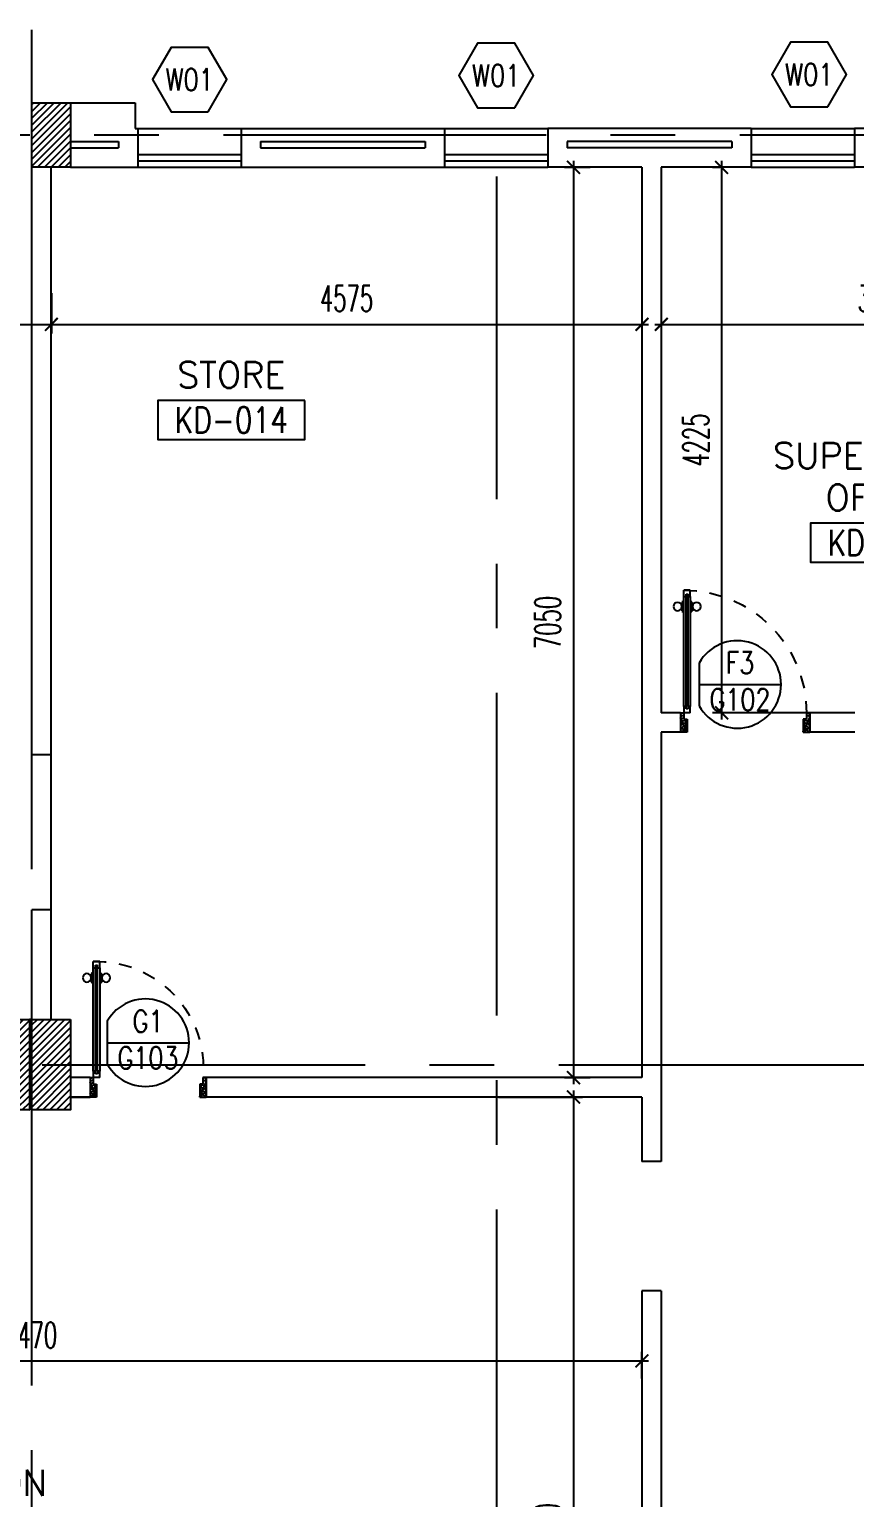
# Model space of a CAD drawing. Extents: x 417866.9 to 417960.2, y 43448 to 43538.2.
# Drawn here: x 417915.52 to 417921.91, y 43515.14 to 43526.51 of the extents above; entities that cross this region are included whole.
import ezdxf
from ezdxf.enums import TextEntityAlignment as Align

# ---------------------------------------------------------------- set-up
doc = ezdxf.new("R2010")
doc.units = 0
doc.header["$MEASUREMENT"] = 0
doc.header["$PDMODE"] = 3
doc.header["$PDSIZE"] = 0.1
doc.linetypes.add('CENTERX2', pattern=[4, 2.5, -0.5, 0.5, -0.5])
doc.linetypes.add('HIDDEN', pattern=[0.375, 0.25, -0.125])
doc.layers.get('0').update_dxf_attribs({"linetype": 'CONTINUOUS'})
doc.layers.get('DEFPOINTS').update_dxf_attribs({"linetype": 'CONTINUOUS'})
for name, color, linetype in [('AXES', 11, 'CENTERX2'), ('COL', 2, 'CONTINUOUS'), ('DIM', 4, 'CONTINUOUS'), ('DOOR', 4, 'CONTINUOUS'), ('DOOR-CR', 2, 'CONTINUOUS'), ('DOOR-DIM', 3, 'CONTINUOUS'), ('DOOR-NO', 3, 'CONTINUOUS'), ('EJ', 8, 'CONTINUOUS'), ('HAT', 8, 'CONTINUOUS'), ('INSUL', 7, 'CONTINUOUS'), ('RM-BOX', 2, 'CONTINUOUS'), ('RM-NAME', 2, 'CONTINUOUS'), ('RM-NO', 2, 'CONTINUOUS'), ('WALL', 2, 'CONTINUOUS'), ('WIN', 5, 'CONTINUOUS'), ('WIN-BOX', 3, 'CONTINUOUS'), ('WIN-NO', 5, 'CONTINUOUS')]:
    doc.layers.add(name, color=color, linetype=linetype)
doc.layers.get('EJ').off()
doc.styles.add('ROMANS', font='ROMANS.shx', dxfattribs={"width": 0.6})
doc.dimstyles.new('STANDARD in', dxfattribs={"dimtxt": 0.2, "dimasz": 0.1, "dimexe": 0.07, "dimexo": 0.05, "dimgap": 0.1, "dimtad": 1, "dimdec": 0, "dimlfac": 1000, "dimzin": 0, "dimdsep": 46, "dimtxsty": 'ROMANS', "dimblk": 'ARCHTICK', "dimcen": 0.05, "dimdle": 0.05, "dimclrd": 4, "dimclre": 4, "dimclrt": 2, "dimadec": 0, "dimazin": 0, "dimtfac": 1, "dimtdec": 0, "dimtmove": 2, "dimatfit": 3, "dimfxl": 0, "dimtolj": 1, "dimtzin": 0, "dimarcsym": 0})

# ---------------------------------------------------------------- blocks, each defined once
blk = doc.blocks.new('RM1')
at = {"layer": 'RM-BOX'}
blk.add_lwpolyline([(570, -200), (-570, -200), (-570, -500), (570, -500)], close=True, dxfattribs=at)
at = {"layer": 'RM-NAME', "style": 'ROMANS'}
for tag, p in [('ROOMNAME1', (0, 324)), ('ROOMNAME2', (0, 0))]:
    blk.add_attdef(tag, text='', height=200, dxfattribs=at).set_placement(p, align=Align.MIDDLE)
at = {"layer": 'RM-NO', "style": 'ROMANS', "width": 0.8}
blk.add_attdef('ROOMNO', text='', height=200, dxfattribs=at).set_placement((0, -350), align=Align.MIDDLE)
blk = doc.blocks.new('DD1')
at = {"layer": 'DOOR-CR'}
blk.add_line((-316, 0), (316, 0), dxfattribs=at)
blk.add_lwpolyline([(-316, -166, 3.820224), (-316, 166)], format="xyb", close=True, dxfattribs=at)
at = {"layer": 'DOOR-NO', "color": 255, "style": 'ROMANS'}
for tag, width, p in [('G', 0.8, (-22, 156)), ('0000', 0.7, (-22, -136))]:
    blk.add_attdef(tag, text='', height=196, dxfattribs=dict(at, width=width)).set_placement(p, align=Align.MIDDLE)
blk = doc.blocks.new('WW1')
at = {"layer": 'WIN-BOX'}
blk.add_lwpolyline([(144, -250), (289, 0), (144, 250), (-144, 250), (-289, 0), (-144, -250)], close=True, dxfattribs=at)
at = {"layer": 'WIN-NO', "style": 'ROMANS', "width": 0.8}
blk.add_attdef('W00', text='', height=170, dxfattribs=at).set_placement((0, 0), align=Align.MIDDLE)
blk = doc.blocks.new('C11')
at = {"layer": 'HAT'}
h = blk.add_hatch(dxfattribs=at)
h.set_pattern_fill('ANSI31', color=256, scale=300, style=0)
h.set_pattern_definition([(45, (-383765.23, -62181), (-26.5165043, 26.5165043), [])])
h.paths.add_polyline_path([(-20, 350), (-20, 700), (-320, 700), (-320, 350)])
h.paths.add_polyline_path([(-320, 0), (-20, 0), (-20, 350), (-320, 350)])
h = blk.add_hatch(dxfattribs=at)
h.set_pattern_fill('ANSI31', color=256, scale=300, style=0)
h.set_pattern_definition([(45, (-383445.23, -62181), (-26.5165043, 26.5165043), [])])
h.paths.add_polyline_path([(300, 350), (300, 700), (0, 700), (0, 350)])
h.paths.add_polyline_path([(0, 0), (300, 0), (300, 350), (0, 350)])
at = {"layer": 'COL'}
for points in [[(-20, 700), (-20, 0), (-320, 0), (-320, 700)], [(300, 700), (300, 0), (0, 0), (0, 700)]]:
    blk.add_lwpolyline(points, close=True, dxfattribs=at)
blk = doc.blocks.new('C-300')
at = {"layer": 'HAT', "linetype": 'ByBlock', "ltscale": 0.3}
h = blk.add_hatch(dxfattribs=at)
h.set_pattern_fill('ANSI31', color=8, scale=300, style=0)
h.set_pattern_definition([(45, (-258496.182, -82361.005), (-26.5165043, 26.5165043), [])])
h.paths.add_polyline_path([(300, 500), (0, 500), (0, 250), (300, 250)])
h.paths.add_polyline_path([(300, 250), (0, 250), (0, 0), (300, 0)])
at = {"layer": 'COL'}
blk.add_lwpolyline([(0, 500), (300, 500), (300, 0), (0, 0)], close=True, dxfattribs=at)
blk = doc.blocks.new('DOOR90')
at = {"layer": 'DOOR', "color": 7, "linetype": 'ByBlock'}
for p, q in [((-150, 0), (0, 0)), ((-150, 0), (-150, -25)), ((0, -50), (-114, 0)), ((0, -50), (-40, 0)), ((0, -50), (0, 0)), ((-1000, -25), (-1050, -25)), ((-1050, -75), (-1050, -25)), ((-1050, -25), (-1050, -75)), ((-1000, -75), (-1050, -75)), ((-1000, -42), (-1020, -42)), ((-1020, -42), (-1020, -58)), ((-1000, -58), (-1020, -58)), ((-1000, -25), (-1000, -42)), ((-1000, -58), (-1000, -75)), ((-878, -18), (-968, -18)), ((-968, -25), (-968, -18)), ((-968, -75), (-968, -82)), ((-878, -82), (-968, -82)), ((-955, -9), (-890, -9)), ((-955, -18), (-955, -9)), ((-955, -18), (-890, -18)), ((-955, -82), (-890, -82)), ((-955, -82), (-955, -91)), ((-955, -91), (-890, -91)), ((-890, -18), (-890, -9)), ((-890, -82), (-890, -91)), ((-878, -25), (-878, -18)), ((-878, -75), (-878, -82)), ((-200, -25), (-150, -25)), ((-200, -42), (-200, -25)), ((-180, -42), (-200, -42)), ((-200, -58), (-180, -58)), ((-200, -75), (-200, -58)), ((-150, -75), (-200, -75)), ((-180, -58), (-180, -42)), ((-150, -25), (-100, -25)), ((-150, -75), (-150, -25)), ((-100, -25), (-100, -50)), ((0, -50), (-100, -37)), ((-100, -50), (0, -50)), ((-150, -875), (-100, -875)), ((-150, -900), (-150, -875)), ((-150, -900), (0, -900)), ((0, -900), (-150, -900)), ((0, -850), (-114, -900)), ((-100, -875), (-100, -850)), ((0, -850), (-100, -863)), ((-100, -850), (0, -850)), ((0, -850), (-40, -900)), ((0, -850), (0, -900))]:
    blk.add_line(p, q, dxfattribs=at)
at = {"layer": 'DOOR', "linetype": 'ByBlock'}
for p, q in [((-200, -25), (-1000, -25)), ((-200, -42), (-1000, -42)), ((-200, -58), (-1000, -58)), ((-1000, -75), (-200, -75))]:
    blk.add_line(p, q, dxfattribs=at)
at = {"layer": 'DOOR', "color": 7, "linetype": 'ByBlock'}
for centre in [(-923, 24), (-923, -124)]:
    blk.add_circle(centre, 32.4, dxfattribs=at)
for centre, radius, start, end in [((0, -50), 154, 161.1053, 166.2858), ((0, -50), 94.4, 148.0182, 180), ((0, -50), 134, 158.1598, 169.28), ((0, -50), 114, 154.0838, 167.3774), ((0, -50), 74.4, 137.7764, 180), ((0, -50), 54.4, 113.2074, 180), ((0, -50), 34.4, 90, 180), ((0, -50), 14.4, 90, 180), ((0, -850), 154, 193.7142, 198.8947), ((0, -850), 134, 190.72, 201.8402), ((0, -850), 94.4, 180, 211.9818), ((0, -850), 74.4, 180, 222.2236), ((0, -850), 54.4, 180, 246.7926), ((0, -850), 34.4, 180, 270), ((0, -850), 14.4, 180, 270)]:
    blk.add_arc(centre, radius, start, end, dxfattribs=at)
at = {"layer": 'DOOR', "linetype": 'HIDDEN', "ltscale": 0.5}
blk.add_arc((-222, -50), 828, 178.2701, 275.003, dxfattribs=at)
blk = doc.blocks.new('_ARCHTICK')
at = {"color": 0, "linetype": 'ByBlock', "const_width": 0.15}
blk.add_lwpolyline([(-0.5, -0.5), (0.5, 0.5)], dxfattribs=at)
blk = doc.blocks.new('*D599')
at = {"layer": 'DEFPOINTS', "color": 0}
for p in [(417915.687, 43524.519), (417915.367, 43524.333), (417915.687, 43524.228)]:
    blk.add_point(p, dxfattribs=at)
at = {"layer": 'DIM', "color": 4, "lineweight": -2}
for p, q in [((417915.687, 43524.469), (417915.687, 43524.158)), ((417915.367, 43524.283), (417915.367, 43524.158)), ((417915.317, 43524.228), (417915.737, 43524.228))]:
    blk.add_line(p, q, dxfattribs=at)
at = {"layer": 'DIM', "color": 4, "lineweight": -2, "xscale": 0.1, "yscale": 0.1, "zscale": 0.1, "rotation": 180}
blk.add_blockref('_ARCHTICK', (417915.367, 43524.228), dxfattribs=at)
at = {"layer": 'DIM', "color": 4, "lineweight": -2, "xscale": 0.1, "yscale": 0.1, "zscale": 0.1}
blk.add_blockref('_ARCHTICK', (417915.687, 43524.228), dxfattribs=at)
at = {"layer": 'DIM', "color": 2, "insert": (417915.18, 43524.532), "char_height": 0.2, "attachment_point": 5, "style": 'ROMANS'}
blk.add_mtext('\\A1;320', dxfattribs=at)
blk = doc.blocks.new('*D600')
at = {"layer": 'DEFPOINTS', "color": 0}
for p in [(417920.262, 43524.605), (417915.687, 43524.469), (417920.262, 43524.228)]:
    blk.add_point(p, dxfattribs=at)
at = {"layer": 'DIM', "color": 4, "lineweight": -2}
for p, q in [((417920.262, 43524.555), (417920.262, 43524.158)), ((417915.687, 43524.419), (417915.687, 43524.158)), ((417915.637, 43524.228), (417920.312, 43524.228))]:
    blk.add_line(p, q, dxfattribs=at)
at = {"layer": 'DIM', "color": 4, "lineweight": -2, "xscale": 0.1, "yscale": 0.1, "zscale": 0.1, "rotation": 180}
blk.add_blockref('_ARCHTICK', (417915.687, 43524.228), dxfattribs=at)
at = {"layer": 'DIM', "color": 4, "lineweight": -2, "xscale": 0.1, "yscale": 0.1, "zscale": 0.1}
blk.add_blockref('_ARCHTICK', (417920.262, 43524.228), dxfattribs=at)
at = {"layer": 'DIM', "color": 2, "insert": (417917.974, 43524.428), "char_height": 0.2, "attachment_point": 5, "style": 'ROMANS'}
blk.add_mtext('\\A1;4575', dxfattribs=at)
blk = doc.blocks.new('*D183')
at = {"layer": 'DEFPOINTS', "color": 0}
for p in [(417919.912, 43525.444), (417919.732, 43518.394), (417919.912, 43518.394)]:
    blk.add_point(p, dxfattribs=at)
at = {"layer": 'DIM', "color": 4, "lineweight": -2}
for p, q in [((417919.862, 43525.444), (417919.662, 43525.444)), ((417919.732, 43525.494), (417919.732, 43518.344)), ((417919.862, 43518.394), (417919.662, 43518.394))]:
    blk.add_line(p, q, dxfattribs=at)
at = {"layer": 'DIM', "color": 4, "lineweight": -2, "xscale": 0.1, "yscale": 0.1, "zscale": 0.1}
for p, rotation in [((417919.732, 43525.444), 90), ((417919.732, 43518.394), 270)]:
    blk.add_blockref('_ARCHTICK', p, dxfattribs=dict(at, rotation=rotation))
at = {"layer": 'DIM', "color": 2, "insert": (417919.532, 43521.919), "char_height": 0.2, "attachment_point": 5, "rotation": 90, "style": 'ROMANS'}
blk.add_mtext('\\A1;7050', dxfattribs=at)
blk = doc.blocks.new('*D184')
at = {"layer": 'DEFPOINTS', "color": 0}
for p in [(417919.101, 43518.244), (417919.101, 43511.544), (417919.732, 43511.544)]:
    blk.add_point(p, dxfattribs=at)
at = {"layer": 'DIM', "color": 4, "lineweight": -2}
for p, q in [((417919.151, 43518.244), (417919.802, 43518.244)), ((417919.732, 43518.294), (417919.732, 43511.494)), ((417919.151, 43511.544), (417919.802, 43511.544))]:
    blk.add_line(p, q, dxfattribs=at)
at = {"layer": 'DIM', "color": 4, "lineweight": -2, "xscale": 0.1, "yscale": 0.1, "zscale": 0.1}
for p, rotation in [((417919.732, 43518.244), 90), ((417919.732, 43511.544), 270)]:
    blk.add_blockref('_ARCHTICK', p, dxfattribs=dict(at, rotation=rotation))
at = {"layer": 'DIM', "color": 2, "insert": (417919.532, 43514.894), "char_height": 0.2, "attachment_point": 5, "rotation": 90, "style": 'ROMANS'}
blk.add_mtext('\\A1;6700', dxfattribs=at)
blk = doc.blocks.new('*D304')
at = {"layer": 'DEFPOINTS', "color": 0}
for p in [(417920.917, 43525.444), (417920.879, 43521.219), (417921.687, 43521.219)]:
    blk.add_point(p, dxfattribs=at)
at = {"layer": 'DIM', "color": 4, "lineweight": -2}
for p, q in [((417920.867, 43525.444), (417920.809, 43525.444)), ((417920.879, 43525.494), (417920.879, 43521.169)), ((417921.637, 43521.219), (417920.809, 43521.219))]:
    blk.add_line(p, q, dxfattribs=at)
at = {"layer": 'DIM', "color": 4, "lineweight": -2, "xscale": 0.1, "yscale": 0.1, "zscale": 0.1}
for p, rotation in [((417920.879, 43525.444), 90), ((417920.879, 43521.219), 270)]:
    blk.add_blockref('_ARCHTICK', p, dxfattribs=dict(at, rotation=rotation))
at = {"layer": 'DIM', "color": 2, "insert": (417920.679, 43523.332), "char_height": 0.2, "attachment_point": 5, "rotation": 90, "style": 'ROMANS'}
blk.add_mtext('\\A1;4225', dxfattribs=at)
blk = doc.blocks.new('*D305')
at = {"layer": 'DEFPOINTS', "color": 0}
for p in [(417920.412, 43524.797), (417923.862, 43524.797), (417923.862, 43524.228)]:
    blk.add_point(p, dxfattribs=at)
at = {"layer": 'DIM', "color": 4, "lineweight": -2}
for p, q in [((417920.412, 43524.747), (417920.412, 43524.158)), ((417923.862, 43524.747), (417923.862, 43524.158)), ((417920.362, 43524.228), (417923.912, 43524.228))]:
    blk.add_line(p, q, dxfattribs=at)
at = {"layer": 'DIM', "color": 4, "lineweight": -2, "xscale": 0.1, "yscale": 0.1, "zscale": 0.1, "rotation": 180}
blk.add_blockref('_ARCHTICK', (417920.412, 43524.228), dxfattribs=at)
at = {"layer": 'DIM', "color": 4, "lineweight": -2, "xscale": 0.1, "yscale": 0.1, "zscale": 0.1}
blk.add_blockref('_ARCHTICK', (417923.862, 43524.228), dxfattribs=at)
at = {"layer": 'DIM', "color": 2, "insert": (417922.137, 43524.428), "char_height": 0.2, "attachment_point": 5, "style": 'ROMANS'}
blk.add_mtext('\\A1;3450', dxfattribs=at)
blk = doc.blocks.new('DOOR1000')
at = {"layer": 'DOOR', "color": 7, "linetype": 'ByBlock'}
for p, q in [((-150, 0), (0, 0)), ((-150, 0), (-150, -25)), ((0, -50), (-114, 0)), ((0, -50), (-40, 0)), ((0, -50), (0, 0)), ((-1100, -25), (-1100, -75)), ((-1100, -75), (-1100, -25)), ((-1050, -25), (-1100, -25)), ((-1050, -75), (-1100, -75)), ((-1070, -42), (-1070, -58)), ((-1050, -42), (-1070, -42)), ((-1050, -58), (-1070, -58)), ((-1050, -25), (-1050, -42)), ((-1050, -58), (-1050, -75)), ((-1018, -25), (-1018, -18)), ((-928, -18), (-1018, -18)), ((-1018, -75), (-1018, -82)), ((-928, -82), (-1018, -82)), ((-1005, -18), (-1005, -9)), ((-1005, -9), (-940, -9)), ((-1005, -18), (-940, -18)), ((-1005, -82), (-1005, -91)), ((-1005, -82), (-940, -82)), ((-1005, -91), (-940, -91)), ((-940, -18), (-940, -9)), ((-940, -82), (-940, -91)), ((-928, -25), (-928, -18)), ((-928, -75), (-928, -82)), ((-200, -25), (-150, -25)), ((-200, -42), (-200, -25)), ((-180, -42), (-200, -42)), ((-200, -58), (-180, -58)), ((-200, -75), (-200, -58)), ((-150, -75), (-200, -75)), ((-180, -58), (-180, -42)), ((-150, -25), (-100, -25)), ((-150, -75), (-150, -25)), ((-100, -25), (-100, -50)), ((0, -50), (-100, -37)), ((-100, -50), (0, -50)), ((-150, -975), (-100, -975)), ((-150, -1000), (-150, -975)), ((-150, -1000), (0, -1000)), ((0, -1000), (-150, -1000)), ((0, -950), (-114, -1000)), ((-100, -975), (-100, -950)), ((0, -950), (-100, -963)), ((-100, -950), (0, -950)), ((0, -950), (-40, -1000)), ((0, -950), (0, -1000))]:
    blk.add_line(p, q, dxfattribs=at)
at = {"layer": 'DOOR', "linetype": 'ByBlock'}
for p, q in [((-200, -25), (-1050, -25)), ((-200, -42), (-1050, -42)), ((-200, -58), (-1050, -58)), ((-1050, -75), (-200, -75))]:
    blk.add_line(p, q, dxfattribs=at)
at = {"layer": 'DOOR', "color": 7, "linetype": 'ByBlock'}
for centre in [(-973, 24), (-973, -124)]:
    blk.add_circle(centre, 32.4, dxfattribs=at)
for centre, radius, start, end in [((0, -50), 154, 161.1053, 166.2858), ((0, -50), 94.4, 148.0182, 180), ((0, -50), 134, 158.1598, 169.28), ((0, -50), 114, 154.0838, 167.3774), ((0, -50), 74.4, 137.7764, 180), ((0, -50), 54.4, 113.2074, 180), ((0, -50), 34.4, 90, 180), ((0, -50), 14.4, 90, 180), ((0, -950), 154, 193.7142, 198.8947), ((0, -950), 134, 190.72, 201.8402), ((0, -950), 94.4, 180, 211.9818), ((0, -950), 74.4, 180, 222.2236), ((0, -950), 54.4, 180, 246.7926), ((0, -950), 34.4, 180, 270), ((0, -950), 14.4, 180, 270)]:
    blk.add_arc(centre, radius, start, end, dxfattribs=at)
at = {"layer": 'DOOR', "linetype": 'HIDDEN', "ltscale": 0.5}
blk.add_arc((-150, -25), 950, 180, 270, dxfattribs=at)
blk = doc.blocks.new('*D628')
at = {"layer": 'DEFPOINTS', "color": 0}
for p in [(417920.262, 43516.2), (417910.792, 43515.952), (417920.262, 43516.014)]:
    blk.add_point(p, dxfattribs=at)
at = {"layer": 'DIM', "color": 4, "lineweight": -2}
for p, q in [((417910.742, 43516.2), (417920.312, 43516.2)), ((417910.792, 43516.002), (417910.792, 43516.27)), ((417920.262, 43516.064), (417920.262, 43516.27))]:
    blk.add_line(p, q, dxfattribs=at)
at = {"layer": 'DIM', "color": 4, "lineweight": -2, "xscale": 0.1, "yscale": 0.1, "zscale": 0.1, "rotation": 180}
blk.add_blockref('_ARCHTICK', (417910.792, 43516.2), dxfattribs=at)
at = {"layer": 'DIM', "color": 4, "lineweight": -2, "xscale": 0.1, "yscale": 0.1, "zscale": 0.1}
blk.add_blockref('_ARCHTICK', (417920.262, 43516.2), dxfattribs=at)
at = {"layer": 'DIM', "color": 2, "insert": (417915.527, 43516.4), "char_height": 0.2, "attachment_point": 5, "style": 'ROMANS'}
blk.add_mtext('\\A1;9470', dxfattribs=at)

msp = doc.modelspace()

# ---------------------------------------------------------------- linework, layer by layer
at = {"layer": 'AXES'}
for p, q in [((417915.5366, 43460.01), (417915.5366, 43537.1991)), ((417959.5194, 43525.6943), (417889.6966, 43525.6943)), ((417919.1366, 43466.8743), (417919.1366, 43525.6943)), ((417867.6171, 43518.4943), (417959.5152, 43518.4943))]:
    msp.add_line(p, q, dxfattribs=at)
at = {"layer": 'INSUL'}
for p, q in [((417915.8366, 43525.6443), (417916.2078, 43525.6443)), ((417916.2078, 43525.6443), (417916.2078, 43525.5943)), ((417917.3078, 43525.6443), (417918.5828, 43525.6443)), ((417917.3078, 43525.6443), (417917.3078, 43525.5943)), ((417918.5828, 43525.6443), (417918.5828, 43525.5943)), ((417920.9578, 43525.6443), (417919.6828, 43525.6443)), ((417919.6828, 43525.6443), (417919.6828, 43525.5943)), ((417920.9578, 43525.6443), (417920.9578, 43525.5943)), ((417915.8366, 43525.5943), (417916.2078, 43525.5943)), ((417917.3078, 43525.5943), (417918.5828, 43525.5943)), ((417920.9578, 43525.5943), (417919.6828, 43525.5943))]:
    msp.add_line(p, q, dxfattribs=at)
at = {"layer": 'WALL'}
for p, q in [((417915.8366, 43525.9443), (417916.3366, 43525.9443)), ((417916.3366, 43525.9443), (417916.3366, 43525.7443)), ((417916.3366, 43525.7443), (417916.3578, 43525.7443)), ((417916.3578, 43525.7443), (417916.3578, 43525.4443)), ((417917.1578, 43525.7443), (417918.7328, 43525.7443)), ((417917.1578, 43525.7443), (417917.1578, 43525.4443)), ((417918.7328, 43525.7443), (417918.7328, 43525.4443)), ((417921.1078, 43525.7443), (417919.5328, 43525.7443)), ((417919.5328, 43525.7443), (417919.5328, 43525.4443)), ((417921.1078, 43525.7443), (417921.1078, 43525.4443)), ((417921.9078, 43525.7443), (417921.9078, 43525.4443)), ((417922.2366, 43525.7443), (417921.9078, 43525.7443)), ((417915.5366, 43522.1693), (417915.5366, 43525.4443)), ((417915.6866, 43520.8943), (417915.6866, 43525.4443)), ((417915.8366, 43525.4443), (417916.3578, 43525.4443)), ((417917.1578, 43525.4443), (417918.7328, 43525.4443)), ((417920.2616, 43525.4443), (417919.5328, 43525.4443)), ((417920.2616, 43525.4443), (417920.2616, 43518.3943)), ((417920.4116, 43525.4443), (417920.4116, 43521.2193)), ((417921.1078, 43525.4443), (417920.4116, 43525.4443)), ((417922.4866, 43525.4443), (417921.9078, 43525.4443)), ((417915.5366, 43520.8943), (417915.5366, 43522.1693)), ((417920.5616, 43521.2193), (417920.4116, 43521.2193)), ((417920.5616, 43521.2193), (417920.4116, 43521.2193)), ((417920.5616, 43521.2193), (417920.5616, 43521.0693)), ((417921.9114, 43521.2193), (417921.5616, 43521.2193)), ((417921.5616, 43521.2193), (417921.5616, 43521.0693)), ((417920.5616, 43521.0693), (417920.4116, 43521.0693)), ((417920.4116, 43521.0693), (417920.4116, 43517.7443)), ((417921.9114, 43521.0693), (417921.5616, 43521.0693)), ((417915.6866, 43520.8943), (417915.5366, 43520.8943)), ((417915.5366, 43518.7443), (417915.5366, 43519.6943)), ((417915.6866, 43519.6943), (417915.5366, 43519.6943)), ((417915.6866, 43518.8443), (417915.6866, 43519.6943)), ((417915.5366, 43518.8443), (417915.5166, 43518.8443)), ((417915.9866, 43518.3943), (417915.8366, 43518.3943)), ((417915.9866, 43518.3943), (417915.8366, 43518.3943)), ((417915.9866, 43518.3943), (417915.9866, 43518.2443)), ((417916.8866, 43518.3943), (417916.8866, 43518.2443)), ((417920.2616, 43518.3943), (417916.8866, 43518.3943)), ((417915.5366, 43517.2943), (417915.5366, 43518.2443)), ((417915.9866, 43518.2443), (417915.8366, 43518.2443)), ((417915.9866, 43518.2443), (417915.8366, 43518.2443)), ((417915.8366, 43518.2443), (417915.9866, 43518.2443)), ((417920.2616, 43518.2443), (417916.8866, 43518.2443)), ((417920.2616, 43518.2443), (417920.2616, 43517.7443)), ((417920.4116, 43517.7443), (417920.2616, 43517.7443)), ((417920.4116, 43516.7443), (417920.2616, 43516.7443)), ((417920.2616, 43516.7443), (417920.2616, 43512.9476)), ((417920.4116, 43516.7443), (417920.4116, 43512.9476))]:
    msp.add_line(p, q, dxfattribs=at)
at = {"layer": 'WIN'}
for p, q in [((417916.3578, 43525.7443), (417917.1578, 43525.7443)), ((417918.7328, 43525.7443), (417919.5328, 43525.7443)), ((417921.1078, 43525.7443), (417921.9078, 43525.7443)), ((417916.3578, 43525.5443), (417917.1578, 43525.5443)), ((417918.7328, 43525.5443), (417919.5328, 43525.5443)), ((417921.1078, 43525.5443), (417921.9078, 43525.5443)), ((417916.3578, 43525.4943), (417917.1578, 43525.4943)), ((417916.3578, 43525.4443), (417917.1578, 43525.4443)), ((417918.7328, 43525.4943), (417919.5328, 43525.4943)), ((417918.7328, 43525.4443), (417919.5328, 43525.4443)), ((417921.1078, 43525.4943), (417921.9078, 43525.4943)), ((417921.1078, 43525.4443), (417921.9078, 43525.4443))]:
    msp.add_line(p, q, dxfattribs=at)
at = {"layer": 'WIN', "color": 97}
msp.add_line((417915.6866, 43519.6943), (417915.6866, 43520.8943), dxfattribs=at)

# ---------------------------------------------------------------- block references
at = {"layer": 'COL', "linetype": 'ByBlock', "xscale": 0.001000000047497451, "yscale": 0.0009999999892897904, "zscale": 0.001}
msp.add_blockref('C-300', (417915.5366, 43525.4443), dxfattribs=at)
at = {"layer": 'DOOR', "xscale": -0.0009999999892897904, "yscale": 0.0009999999892897904, "zscale": 0.001, "rotation": 90}
msp.add_blockref('DOOR1000', (417920.5616, 43521.0693), dxfattribs=at)
at = {"layer": 'DOOR-DIM', "xscale": -0.0009999999892897904, "yscale": 0.0009999999892897904, "zscale": 0.001, "rotation": 90}
msp.add_blockref('DOOR90', (417915.9867, 43518.2443), dxfattribs=at)
at = {"layer": 'DOOR-NO'}
ref = msp.add_blockref('DD1', (417921.0214, 43521.4392), dxfattribs=dict(at, xscale=0.001000000047497451, yscale=0.0009999999892897904, zscale=0.001))
ref.add_attrib('G', 'F3', dxfattribs={"height": 0.17, "style": 'ROMANS', "width": 0.8}).set_placement((417921.0214, 43521.6079), align=Align.MIDDLE)
ref.add_attrib('000', 'G102', dxfattribs={"height": 0.17, "style": 'ROMANS', "width": 0.8}).set_placement((417921.0214, 43521.3214), align=Align.MIDDLE)
ref = msp.add_blockref('DD1', (417916.4358, 43518.6649), dxfattribs=dict(at, xscale=0.001000000047497451, yscale=0.0009999999892897904, zscale=0.001))
ref.add_attrib('G', 'G1', dxfattribs={"height": 0.17, "style": 'ROMANS', "width": 0.8}).set_placement((417916.4358, 43518.8308), align=Align.MIDDLE)
ref.add_attrib('000', 'G103', dxfattribs={"height": 0.17, "style": 'ROMANS', "width": 0.8}).set_placement((417916.4358, 43518.5471), align=Align.MIDDLE)
at = {"layer": 'EJ', "color": 2, "linetype": 'ByBlock', "xscale": 0.001000000047497451, "yscale": 0.0009999999892897904, "zscale": 0.001}
msp.add_blockref('C11', (417915.5366, 43518.1443), dxfattribs=at)
at = {"layer": 'HAT', "xscale": 0.001000000047497451, "yscale": 0.0009999999892897904, "zscale": 0.001}
for p, values in [((417917.0809, 43523.8372), {'ROOMNO': 'KD-014', 'ROOMNAME2': 'STORE'}), ((417914.7735, 43514.9326), {'ROOMNO': 'KD-013', 'ROOMNAME2': 'AREA', 'ROOMNAME1': 'DISTRIBUTION'})]:
    msp.add_blockref('RM1', p, dxfattribs=at).add_auto_attribs(values)
at = {"layer": 'RM-NAME', "xscale": 0.001000000047497451, "yscale": 0.0009999999892897904, "zscale": 0.001}
msp.add_blockref('RM1', (417922.1383, 43522.8872), dxfattribs=at).add_auto_attribs({'ROOMNO': 'KD-015', 'ROOMNAME2': 'OFFICE', 'ROOMNAME1': 'SUPERVISION'})
at = {"layer": 'WIN-NO', "xscale": 0.001000000047497451, "yscale": 0.0009999999892897904, "zscale": 0.001}
for p in [(417921.5578, 43526.163), (417916.7584, 43526.1233), (417919.1328, 43526.1551)]:
    msp.add_blockref('WW1', p, dxfattribs=at).add_auto_attribs({'W00': 'W01'})

# ---------------------------------------------------------------- dimensions: what is measured, and where the dimension line sits
at = {"layer": 'DIM'}
for base, p1, p2, picture, middle in [((417919.7324, 43518.3943), (417919.9116, 43525.4443), (417919.9116, 43518.3943), '*D183', (417919.5324, 43521.9193)), ((417920.8791, 43521.2193), (417920.917, 43525.4443), (417921.6865, 43521.2193), '*D304', (417920.6791, 43523.3318)), ((417919.7324, 43511.5443), (417919.1013, 43518.2443), (417919.1013, 43511.5443), '*D184', (417919.5324, 43514.8943))]:
    dim = msp.add_linear_dim(base=base, p1=p1, p2=p2, angle=90, dimstyle='STANDARD in', dxfattribs=at)
    dim.commit()
    dim.dimension.update_dxf_attribs({"geometry": picture, "text_midpoint": middle})
for base, p1, p2, picture, middle in [((417923.8616, 43524.2281), (417920.4116, 43524.7967), (417923.8616, 43524.7967), '*D305', (417922.1366, 43524.4281)), ((417920.2616, 43524.2281), (417915.6866, 43524.4692), (417920.2616, 43524.6052), '*D600', (417917.9741, 43524.4281)), ((417920.2616, 43516.1999), (417910.7916, 43515.952), (417920.2616, 43516.0142), '*D628', (417915.5266, 43516.3999))]:
    dim = msp.add_linear_dim(base=base, p1=p1, p2=p2, dimstyle='STANDARD in', dxfattribs=at)
    dim.commit()
    dim.dimension.update_dxf_attribs({"geometry": picture, "text_midpoint": middle})
dim = msp.add_linear_dim(base=(417915.6866, 43524.2281), p1=(417915.3666, 43524.3326), p2=(417915.6866, 43524.5192), dimstyle='STANDARD in', dxfattribs=at)
dim.commit()
dim.dimension.update_dxf_attribs({"geometry": '*D599', "text_midpoint": (417915.1798, 43524.532), "dimtype": 160})

doc.saveas('drawing.dxf')
